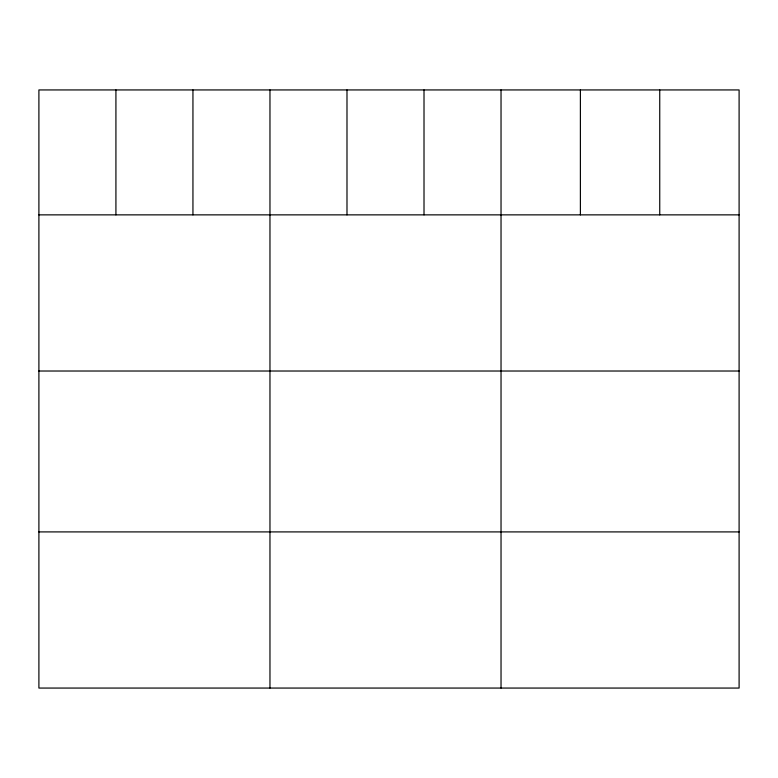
<?xml version="1.0" encoding="UTF-8"?>
<svg xmlns="http://www.w3.org/2000/svg" width="778" height="778" viewBox="0 0 778 778"><rect width="100%" height="100%" fill="white"/><g stroke="black" fill="none" stroke-linecap="round" stroke-linejoin="round"><path stroke-width="1.17" d="M739.1 214.864L739.1 688.063L38.9 688.063L38.9 89.937L739.1 89.937L739.1 214.864L38.9 214.864M38.9 371.018L739.1 371.018M38.9 531.909L739.1 531.909M659.744 89.937L659.744 214.864M580.388 89.937L580.388 214.864M501.032 89.937L501.032 688.063M424.01 89.937L424.01 214.864M346.988 89.937L346.988 214.864M269.966 89.937L269.966 688.063M192.944 89.937L192.944 214.864M115.922 89.937L115.922 214.864"/></g></svg>
